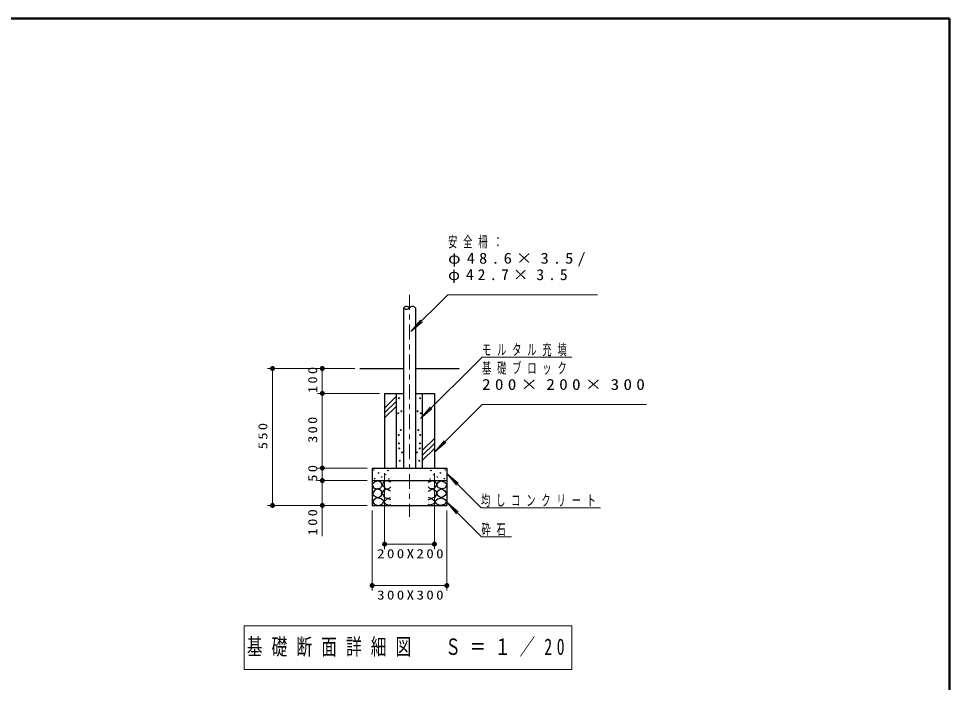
# Model space of a CAD drawing. Units: millimetres on the paper, with parts at other scales. Extents: x -365 to 0, y -19 to 257.
# Drawn here: x -186.8 to 0, y 123.7 to 257 of the extents above; entities that cross this region are included whole.
import ezdxf

# ---------------------------------------------------------------- set-up
doc = ezdxf.new("R2010")
doc.units = ezdxf.units.MM
doc.linetypes.add('USER2', pattern=[6, 3, -1, 1, -1])
doc.layers.add('LY_1', color=7, linetype='Continuous', lineweight=13)
doc.styles.add('ＭＳ ゴシック', font='')
doc.styles.get('ＭＳ ゴシック').set_extended_font_data('MS Gothic')

# ---------------------------------------------------------------- blocks, each defined once
blk = doc.blocks.new('filled_dot')
at = {"color": 0, "linetype": 'Continuous', "lineweight": -2, "const_width": 1.25}
blk.add_lwpolyline([(-0.625, 0, 1), (0.625, 0, 1)], format="xyb", close=True, dxfattribs=at)

msp = doc.modelspace()

# ---------------------------------------------------------------- linework, layer by layer
at = {"layer": 'LY_1', "lineweight": 50}
for p, q in [((0, 257), (-365, 257)), ((0, 0), (0, 257))]:
    msp.add_line(p, q, dxfattribs=at)
at = {"layer": 'LY_1', "linetype": 'USER2'}
msp.add_line((-108.378, 201.545), (-108.378, 156.952), dxfattribs=at)
at = {"layer": 'LY_1'}
for p, q in [((-100.706, 201.532), (-108.085, 194.152)), ((-100.706, 201.532), (-70.632, 201.532)), ((-108.085, 194.152), (-106.157, 196.45)), ((-108.085, 194.152), (-105.787, 196.08)), ((-93.815, 189.022), (-106.163, 176.674)), ((-93.815, 189.022), (-75.815, 189.022)), ((-119.378, 186.735), (-136.878, 186.735)), ((-135.878, 159.235), (-135.878, 186.735)), ((-125.878, 181.735), (-125.878, 186.735)), ((-114.378, 181.735), (-126.878, 181.735)), ((-125.878, 166.735), (-125.878, 181.735)), ((-113.378, 178.799), (-111.003, 181.174)), ((-113.378, 177.809), (-111.003, 180.184)), ((-93.815, 179.486), (-103.378, 169.923)), ((-93.815, 179.486), (-60.815, 179.486)), ((-113.378, 176.819), (-111.003, 179.194)), ((-106.163, 176.674), (-104.235, 178.972)), ((-106.163, 176.674), (-103.865, 178.602)), ((-105.753, 170.302), (-103.378, 172.677)), ((-103.378, 169.923), (-101.449, 172.221)), ((-105.753, 169.312), (-103.378, 171.687)), ((-105.753, 168.322), (-103.378, 170.697)), ((-103.378, 169.923), (-101.08, 171.852)), ((-116.878, 166.735), (-126.878, 166.735)), ((-116.878, 166.735), (-126.878, 166.735)), ((-125.878, 164.235), (-125.878, 166.735)), ((-113.378, 165.735), (-113.378, 150.466)), ((-103.378, 165.735), (-103.378, 150.466)), ((-100.878, 165.626), (-98.949, 163.328)), ((-100.878, 165.626), (-98.58, 163.698)), ((-94.012, 158.76), (-100.878, 165.626)), ((-116.878, 164.235), (-126.878, 164.235)), ((-125.878, 153.092), (-125.878, 164.235)), ((-116.878, 159.235), (-136.878, 159.235)), ((-116.878, 159.235), (-126.878, 159.235)), ((-100.878, 159.877), (-98.949, 157.578)), ((-100.878, 159.877), (-98.58, 157.948)), ((-93.935, 152.933), (-100.878, 159.877)), ((-115.878, 158.235), (-115.878, 142.164)), ((-100.878, 158.235), (-100.878, 142.164)), ((-94.012, 158.76), (-70.012, 158.76)), ((-103.378, 151.466), (-113.378, 151.466)), ((-93.935, 152.933), (-87.935, 152.933)), ((-100.878, 143.164), (-115.878, 143.164)), ((-141.588, 135.065), (-141.588, 126.265)), ((-75.788, 135.065), (-141.588, 135.065)), ((-75.788, 126.265), (-75.788, 135.065)), ((-141.588, 126.265), (-75.788, 126.265))]:
    msp.add_line(p, q, dxfattribs=at)
at = {"layer": 'LY_1', "lineweight": 25}
for p, q in [((-109.593, 198.902), (-109.593, 166.735)), ((-107.163, 198.902), (-107.163, 166.735)), ((-118.378, 186.735), (-109.593, 186.735)), ((-107.163, 186.735), (-98.378, 186.735)), ((-113.378, 181.735), (-113.378, 166.735)), ((-113.378, 181.735), (-109.593, 181.735)), ((-111.003, 166.735), (-111.003, 181.735)), ((-107.163, 181.735), (-103.378, 181.735)), ((-105.753, 166.735), (-105.753, 181.735)), ((-103.378, 181.735), (-103.378, 166.735)), ((-115.878, 166.735), (-100.878, 166.735)), ((-115.878, 166.735), (-115.878, 159.235)), ((-100.878, 166.735), (-100.878, 159.235)), ((-115.878, 164.235), (-100.878, 164.235)), ((-115.878, 159.235), (-100.878, 159.235))]:
    msp.add_line(p, q, dxfattribs=at)
for points in [[(-114.755, 164.205), (-115.389, 163.904), (-115.864, 163.429), (-115.563, 162.732), (-114.835, 162.589), (-114.138, 162.748), (-113.884, 163.334), (-114.074, 163.841)], [(-114.882, 162.557), (-115.421, 162.209), (-115.864, 161.528), (-115.357, 161.068), (-114.692, 160.751), (-113.995, 161.195), (-113.916, 162.035), (-114.324, 162.397)], [(-102, 164.205), (-101.366, 163.904), (-100.891, 163.429), (-101.192, 162.732), (-101.921, 162.589), (-102.618, 162.748), (-102.872, 163.334), (-102.681, 163.841)], [(-101.873, 162.557), (-101.335, 162.209), (-100.891, 161.528), (-101.398, 161.068), (-102.064, 160.751), (-102.761, 161.195), (-102.84, 162.035), (-102.432, 162.397)], [(-114.923, 160.761), (-115.492, 160.441), (-115.83, 160.019), (-115.426, 159.453), (-114.484, 159.25), (-113.768, 159.569), (-113.495, 160.074), (-114.034, 160.529)], [(-101.832, 160.761), (-101.264, 160.441), (-100.926, 160.019), (-101.329, 159.453), (-102.272, 159.25), (-102.988, 159.569), (-103.261, 160.074), (-102.722, 160.529)]]:
    msp.add_lwpolyline(points, close=True, dxfattribs=at)
for points in [[(-112.157, 163.92), (-113.013, 164.237), (-113.551, 163.967), (-113.868, 163.365), (-113.282, 162.605), (-112.506, 162.542), (-112.157, 162.938)], [(-104.598, 163.92), (-103.743, 164.237), (-103.204, 163.967), (-102.887, 163.365), (-103.474, 162.605), (-104.25, 162.542), (-104.598, 162.938)], [(-112.173, 162.114), (-112.934, 162.51), (-113.567, 162.256), (-113.868, 161.607), (-113.425, 160.831), (-112.664, 160.593), (-112.173, 160.799)], [(-104.583, 162.114), (-103.822, 162.51), (-103.188, 162.256), (-102.887, 161.607), (-103.331, 160.831), (-104.091, 160.593), (-104.583, 160.799)], [(-112.157, 160.387), (-112.823, 160.593), (-113.472, 160.038), (-113.298, 159.642), (-112.569, 159.278), (-112.157, 159.436)], [(-104.598, 160.387), (-103.933, 160.593), (-103.283, 160.038), (-103.458, 159.642), (-104.186, 159.278), (-104.598, 159.436)]]:
    msp.add_lwpolyline(points, dxfattribs=at)
at = {"layer": 'LY_1'}
for centre in [(-110.501, 180.769), (-106.255, 180.769), (-110.635, 177.747), (-109.997, 178.15), (-106.759, 178.15), (-106.121, 177.747), (-110.131, 174.356), (-106.624, 174.356), (-110.534, 173.349), (-106.221, 173.349), (-110.501, 171.704), (-110.433, 170.696), (-106.322, 170.696), (-106.255, 171.704), (-110.333, 168.212), (-109.863, 169.891), (-106.893, 169.891), (-106.423, 168.212)]:
    msp.add_circle(centre, 0.1, dxfattribs=at)
at = {"layer": 'LY_1', "lineweight": 25}
for centre in [(-115.548, 166.344), (-101.208, 166.344), (-115.389, 164.601), (-114.597, 165.773), (-113.947, 164.934), (-113.25, 165.409), (-112.68, 166.233), (-112.506, 164.554), (-104.25, 164.554), (-104.076, 166.233), (-103.505, 165.409), (-102.808, 164.934), (-102.159, 165.773), (-101.366, 164.601)]:
    msp.add_circle(centre, 0.05, dxfattribs=at)
for centre, start, end in [((-108.985, 198.351), 42.21563, 137.78437), ((-108.985, 199.454), 222.21563, 317.78437), ((-107.77, 198.351), 42.21563, 137.78437)]:
    msp.add_arc(centre, 0.82, start, end, dxfattribs=at)

# ---------------------------------------------------------------- block references
at = {"layer": 'LY_1', "xscale": 0.4, "yscale": 0.4}
for p, rotation in [((-135.878, 186.735), 270), ((-125.878, 186.735), 270), ((-125.878, 181.735), 90), ((-125.878, 166.735), 270), ((-125.878, 166.735), 90), ((-125.878, 164.235), 270), ((-125.878, 164.235), 90), ((-135.878, 159.235), 90), ((-125.878, 159.235), 90), ((-103.378, 151.466), 180), ((-100.878, 143.164), 180)]:
    msp.add_blockref('filled_dot', p, dxfattribs=dict(at, rotation=rotation))
for p in [(-113.378, 151.466), (-115.878, 143.164)]:
    msp.add_blockref('filled_dot', p, dxfattribs=at)

# ---------------------------------------------------------------- texts
at = {"layer": 'LY_1', "style": 'ＭＳ ゴシック'}
for s, insert, char_height, attachment_point in [('\\T1.64;\\W0.6;安全柵：', (-100.632, 213.282), 2.199, 1), ('\\T1.5;\\W1.1;φ48.6×3.5/', (-100.632, 209.982), 2.199, 1), ('\\T1.5;\\W1.05;φ42.7×3.5', (-100.632, 206.682), 2.199, 1), ('\\T1.64;\\W0.6;モルタル充填', (-93.815, 189.172), 2.199, 7), ('\\T1.64;\\W0.6;基礎ブロック', (-93.815, 187.936), 2.199, 1), ('\\T1.5;\\W1.15;200×200×300', (-93.815, 184.636), 2.199, 1), ('\\T1.64;\\W0.6;均しコンクリート', (-94.012, 158.91), 2.199, 7), ('\\T1.64;\\W0.6;砕石', (-93.935, 153.083), 2.199, 7), ('\\T1.32;\\W1.2;200X200', (-107.968, 150.466), 1.833, 2), ('\\T1.32;\\W1.2;300X300', (-107.968, 142.164), 1.833, 2), ('\\T1.58;\\W0.7;基礎断面詳細図\u3000Ｓ＝１／20', (-108.688, 130.665), 3.299, 5)]:
    msp.add_mtext(s, dxfattribs=dict(at, insert=insert, char_height=char_height, attachment_point=attachment_point))
at = {"layer": 'LY_1', "char_height": 1.833, "attachment_point": 8, "rotation": 90, "style": 'ＭＳ ゴシック'}
for s, insert in [('\\T1.33;\\W1.15;100', (-126.878, 184.663)), ('\\T1.33;\\W1.15;550', (-136.878, 173.4)), ('\\T1.33;\\W1.15;300', (-126.878, 174.652)), ('\\T1.34;\\W1.15;50', (-126.878, 165.913)), ('\\T1.33;\\W1.15;100', (-126.878, 156.092))]:
    msp.add_mtext(s, dxfattribs=dict(at, insert=insert))

doc.saveas('drawing.dxf')
